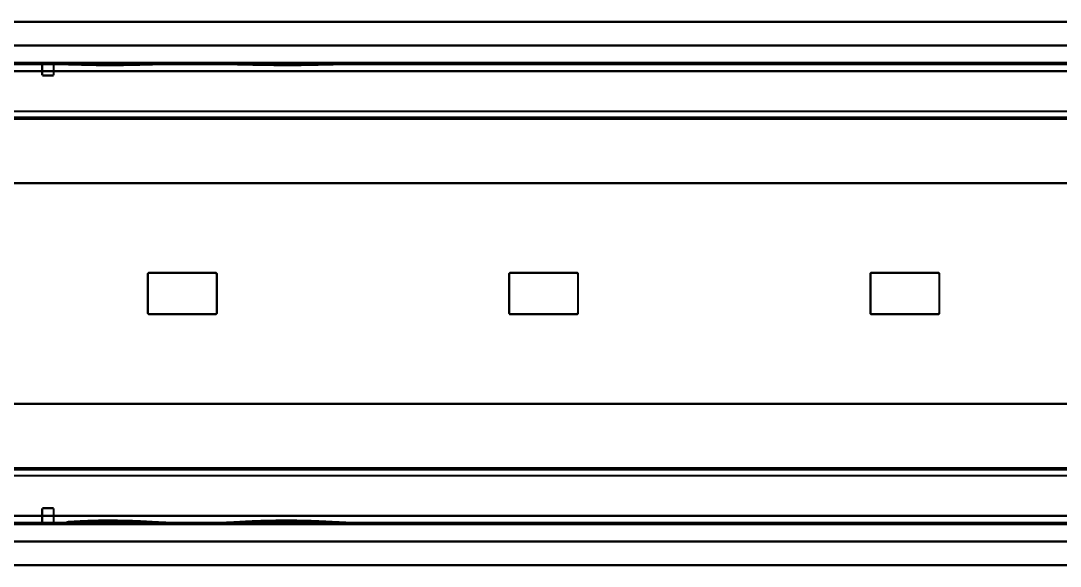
# Model space of a CAD drawing. Extents: x 0.54 to 10.46, y 0.74 to 7.76.
# Drawn here: x 4.88 to 6.489, y 2.367 to 3.211 of the extents above; entities that cross this region are included whole.
import ezdxf

# ---------------------------------------------------------------- set-up
doc = ezdxf.new("R2010")
doc.units = 0
doc.layers.get('0').update_dxf_attribs({"linetype": 'CONTINUOUS'})

msp = doc.modelspace()

# ---------------------------------------------------------------- linework, layer by layer
at = {"color": 0, "const_width": 0.00347}
for points in [[(2.3629, 3.20936), (6.77783, 3.20936)], [(2.3629, 3.17275), (6.77783, 3.17275)], [(7.72385, 3.14626), (1.41689, 3.14626)], [(4.91297, 3.14382), (4.80382, 3.14382)], [(5.01676, 3.14556), (5.00244, 3.14556), (5.00038, 3.14551), (4.98014, 3.14551), (4.97814, 3.14546), (4.96821, 3.14546), (4.96625, 3.1454), (4.9585, 3.1454), (4.9566, 3.14535), (4.95096, 3.14535), (4.94911, 3.14529), (4.94542, 3.14529), (4.94363, 3.14524), (4.93837, 3.14524), (4.93664, 3.14518), (4.93332, 3.14518), (4.93169, 3.14513), (4.93007, 3.14513), (4.92854, 3.14507), (4.92703, 3.14507), (4.92557, 3.14501), (4.9241, 3.14501), (4.92275, 3.14497), (4.92144, 3.14497), (4.92019, 3.14492), (4.91906, 3.14492), (4.91797, 3.14486), (4.91704, 3.14481), (4.91624, 3.14481), (4.91553, 3.14475), (4.91493, 3.14475), (4.91444, 3.14469), (4.91407, 3.14469), (4.91374, 3.14464), (4.91347, 3.14458), (4.91319, 3.14458), (4.91297, 3.14453)], [(4.91297, 3.14453), (4.91297, 3.14382)], [(4.91297, 3.14382), (4.91297, 3.13297)], [(4.93067, 3.14382), (4.91297, 3.14382)], [(4.93067, 3.14453), (4.93088, 3.14458), (4.93115, 3.14458), (4.93143, 3.14464), (4.93181, 3.14464), (4.93224, 3.14469), (4.93278, 3.14475), (4.93349, 3.14475), (4.93431, 3.14481), (4.93528, 3.14481), (4.93631, 3.14486), (4.9375, 3.14486), (4.93869, 3.14492), (4.94, 3.14492), (4.94129, 3.14497), (4.94412, 3.14497), (4.94558, 3.14501), (4.9471, 3.14501), (4.94868, 3.14507), (4.95025, 3.14507), (4.95188, 3.14513), (4.95518, 3.14513), (4.95687, 3.14518), (4.96029, 3.14518), (4.96208, 3.14524), (4.96744, 3.14524), (4.96929, 3.14529), (4.97672, 3.14529), (4.97857, 3.14535), (4.99197, 3.14535), (4.99393, 3.1454), (5.01742, 3.1454)], [(4.93067, 3.14382), (4.93067, 3.14453)], [(4.93067, 3.13297), (4.93067, 3.14382)], [(4.95057, 3.14382), (4.93067, 3.14382)], [(4.96343, 3.14382), (4.95057, 3.14393)], [(4.95057, 3.14393), (4.95057, 3.14382)], [(4.95057, 3.14382), (4.95057, 3.14372)], [(4.96343, 3.14382), (4.95057, 3.14382)], [(4.95057, 3.14372), (4.95372, 3.14361), (4.95535, 3.14361), (4.96007, 3.14344), (4.96169, 3.14344), (4.96485, 3.14333), (4.96647, 3.14328), (4.9681, 3.14328), (4.96972, 3.14324), (4.97131, 3.14318), (4.97299, 3.14312), (4.97624, 3.14301), (4.97792, 3.14296), (4.98118, 3.14285), (4.98286, 3.14285), (4.98622, 3.14274), (4.9879, 3.14274), (4.98958, 3.14268), (4.99126, 3.14268), (4.99294, 3.14264), (4.99468, 3.14264), (4.99636, 3.14258), (4.99978, 3.14258), (5.00146, 3.14253), (5.00489, 3.14253), (5.00662, 3.14247), (5.01178, 3.14247), (5.01351, 3.14242), (5.01693, 3.14242)], [(5.01725, 3.14333), (5.01449, 3.14333), (5.01313, 3.14339), (5.00076, 3.14339), (4.99935, 3.14344), (4.99522, 3.14344), (4.99387, 3.1435), (4.98981, 3.1435), (4.98844, 3.14356), (4.98574, 3.14356), (4.98438, 3.14361), (4.98172, 3.14361), (4.98036, 3.14367), (4.97646, 3.14367), (4.9751, 3.14372), (4.97119, 3.14372), (4.96989, 3.14378), (4.96733, 3.14378), (4.96604, 3.14382), (4.96343, 3.14382)], [(5.06853, 3.14382), (4.96343, 3.14382)], [(5.12099, 3.14453), (5.12076, 3.14458), (5.1205, 3.14464), (5.12017, 3.14464), (5.11974, 3.14469), (5.11919, 3.14475), (5.11854, 3.14481), (5.11774, 3.14481), (5.11669, 3.14486), (5.11556, 3.14486), (5.11431, 3.14492), (5.1129, 3.14497), (5.11143, 3.14497), (5.10986, 3.14501), (5.10824, 3.14501), (5.10656, 3.14507), (5.10482, 3.14507), (5.10303, 3.14513), (5.10118, 3.14513), (5.09928, 3.14518), (5.09733, 3.14518), (5.09538, 3.14524), (5.09337, 3.14524), (5.09136, 3.14529), (5.08724, 3.14529), (5.08513, 3.14535), (5.08089, 3.14535), (5.07872, 3.1454), (5.06988, 3.1454), (5.06765, 3.14546), (5.05632, 3.14546), (5.05399, 3.14551), (5.03082, 3.14551), (5.02849, 3.14556), (5.01676, 3.14556)], [(5.01693, 3.14242), (5.01899, 3.14242), (5.021, 3.14247), (5.02707, 3.14247), (5.02908, 3.14253), (5.0331, 3.14253), (5.0351, 3.14258), (5.03917, 3.14258), (5.04113, 3.14264), (5.04318, 3.14264), (5.04514, 3.14268), (5.04715, 3.14274), (5.04915, 3.14274), (5.05317, 3.14285), (5.05512, 3.14285), (5.05713, 3.1429), (5.05908, 3.14296), (5.06108, 3.14301), (5.06304, 3.14307), (5.06494, 3.14312), (5.06885, 3.14324), (5.07454, 3.14339), (5.07639, 3.14344), (5.07824, 3.14344), (5.08376, 3.14361), (5.08556, 3.14367), (5.08735, 3.14367), (5.08919, 3.14372), (5.09278, 3.14382), (5.09457, 3.14382)], [(5.06853, 3.14382), (5.06694, 3.14382), (5.06538, 3.14378), (5.06381, 3.14378), (5.06222, 3.14372), (5.05908, 3.14372), (5.05751, 3.14367), (5.05593, 3.14367), (5.05436, 3.14361), (5.05117, 3.14361), (5.04958, 3.14356), (5.04644, 3.14356), (5.04482, 3.1435), (5.04004, 3.1435), (5.03842, 3.14344), (5.03358, 3.14344), (5.03201, 3.14339), (5.02056, 3.14339), (5.01888, 3.14333), (5.01725, 3.14333)], [(5.01742, 3.1454), (5.03282, 3.1454), (5.03478, 3.14535), (5.05186, 3.14535), (5.05376, 3.14529), (5.06114, 3.14529), (5.06299, 3.14524), (5.06836, 3.14524), (5.07015, 3.14518), (5.07536, 3.14518), (5.07704, 3.14513), (5.08197, 3.14513), (5.08361, 3.14507), (5.08675, 3.14507), (5.08826, 3.14501), (5.08974, 3.14501), (5.09119, 3.14497), (5.09261, 3.14497), (5.09397, 3.14492), (5.09526, 3.14492), (5.09651, 3.14486), (5.09765, 3.14486), (5.09868, 3.14481), (5.09967, 3.14481), (5.10047, 3.14475), (5.10113, 3.14475), (5.10167, 3.14469), (5.10215, 3.14464), (5.10249, 3.14464), (5.10281, 3.14458), (5.10303, 3.14453), (5.10331, 3.14453)], [(5.10331, 3.14453), (5.10325, 3.14453), (5.10303, 3.14447), (5.10303, 3.14447), (5.10286, 3.14447), (5.10275, 3.14442), (5.10238, 3.14442), (5.10211, 3.14438), (5.10157, 3.14438), (5.10118, 3.14432), (5.10075, 3.14432), (5.10032, 3.14426), (5.09864, 3.14426), (5.09799, 3.14421), (5.09592, 3.14421), (5.09517, 3.14415), (5.09358, 3.14415), (5.09278, 3.1441), (5.09028, 3.1441), (5.08936, 3.14404), (5.08664, 3.14404), (5.08572, 3.14399), (5.08285, 3.14399), (5.08187, 3.14393), (5.07785, 3.14393), (5.07682, 3.14387), (5.07167, 3.14387), (5.07064, 3.14382), (5.06853, 3.14382)], [(5.09457, 3.14382), (5.06853, 3.14382)], [(5.09457, 3.14382), (5.0956, 3.14382), (5.09663, 3.14387), (5.09868, 3.14387), (5.09967, 3.14393), (5.10363, 3.14393), (5.1046, 3.14399), (5.1065, 3.14399), (5.10742, 3.14404), (5.11003, 3.14404), (5.11089, 3.1441), (5.11247, 3.1441), (5.11328, 3.14415), (5.1154, 3.14415), (5.11604, 3.14421), (5.11719, 3.14421), (5.11774, 3.14426), (5.11822, 3.14426), (5.11865, 3.14432), (5.11942, 3.14432), (5.11968, 3.14438), (5.12017, 3.14438), (5.12033, 3.14442), (5.1205, 3.14442), (5.12067, 3.14447), (5.12071, 3.14447), (5.12088, 3.14453), (5.12088, 3.14453)], [(5.20763, 3.14382), (5.09457, 3.14382)], [(5.17964, 3.14453), (5.17969, 3.14453), (5.17985, 3.14447), (5.17985, 3.14447), (5.1799, 3.14447), (5.18012, 3.14447), (5.18012, 3.14447), (5.18028, 3.14442), (5.18061, 3.14442), (5.18083, 3.14438), (5.18126, 3.14438), (5.18153, 3.14432), (5.18224, 3.14432), (5.18261, 3.14426), (5.18397, 3.14426), (5.18446, 3.14421), (5.1856, 3.14421), (5.18619, 3.14415), (5.18815, 3.14415), (5.18881, 3.1441), (5.19092, 3.1441), (5.19168, 3.14404), (5.19396, 3.14404), (5.19472, 3.14399), (5.19635, 3.14399), (5.19715, 3.14393), (5.20053, 3.14393), (5.20139, 3.14387), (5.20492, 3.14387), (5.20578, 3.14382), (5.20763, 3.14382)], [(5.29432, 3.14556), (5.27875, 3.14556), (5.27681, 3.14551), (5.25174, 3.14551), (5.24978, 3.14546), (5.23844, 3.14546), (5.23654, 3.1454), (5.22911, 3.1454), (5.22732, 3.14535), (5.22006, 3.14535), (5.21826, 3.14529), (5.21474, 3.14529), (5.213, 3.14524), (5.20785, 3.14524), (5.20617, 3.14518), (5.20285, 3.14518), (5.20128, 3.14513), (5.19808, 3.14513), (5.19656, 3.14507), (5.19363, 3.14507), (5.19222, 3.14501), (5.19086, 3.14501), (5.18951, 3.14497), (5.18826, 3.14492), (5.18707, 3.14492), (5.18593, 3.14486), (5.18485, 3.14486), (5.18392, 3.14481), (5.183, 3.14481), (5.18224, 3.14475), (5.18153, 3.14475), (5.18099, 3.14469), (5.1805, 3.14469), (5.18012, 3.14464), (5.17985, 3.14458), (5.17969, 3.14458)], [(5.19732, 3.14453), (5.19754, 3.14458), (5.19781, 3.14464), (5.19814, 3.14464), (5.19857, 3.14469), (5.19911, 3.14475), (5.19987, 3.14475), (5.20074, 3.14481), (5.20176, 3.14481), (5.2029, 3.14486), (5.20415, 3.14486), (5.20551, 3.14492), (5.20687, 3.14492), (5.20833, 3.14497), (5.20985, 3.14497), (5.21143, 3.14501), (5.21463, 3.14501), (5.21631, 3.14507), (5.21978, 3.14507), (5.22151, 3.14513), (5.22331, 3.14513), (5.22515, 3.14518), (5.22885, 3.14518), (5.23068, 3.14524), (5.23639, 3.14524), (5.23833, 3.14529), (5.24821, 3.14529), (5.25022, 3.14535), (5.26426, 3.14535), (5.26633, 3.1454), (5.2909, 3.1454)], [(5.2334, 3.14382), (5.23128, 3.14382), (5.23019, 3.14387), (5.227, 3.14387), (5.22592, 3.14393), (5.22174, 3.14393), (5.22071, 3.14399), (5.21669, 3.14399), (5.21571, 3.14404), (5.21192, 3.14404), (5.21104, 3.1441), (5.20839, 3.1441), (5.20757, 3.14415), (5.20518, 3.14415), (5.20443, 3.14421), (5.20307, 3.14421), (5.20242, 3.14426), (5.20117, 3.14426), (5.20063, 3.14432), (5.1996, 3.14432), (5.19917, 3.14438), (5.1984, 3.14438), (5.19814, 3.14442), (5.19792, 3.14442), (5.19769, 3.14447), (5.1976, 3.14447), (5.19754, 3.14453), (5.19738, 3.14453), (5.19738, 3.14453)], [(5.20763, 3.14382), (5.21251, 3.14372), (5.215, 3.14361), (5.21744, 3.14356), (5.22244, 3.14344), (5.22488, 3.14339), (5.22743, 3.14333), (5.22987, 3.14328), (5.23242, 3.14324), (5.23492, 3.14318), (5.24511, 3.14296), (5.24772, 3.1429), (5.25028, 3.14285), (5.25293, 3.14285), (5.25553, 3.14279), (5.25819, 3.14274), (5.26079, 3.14274), (5.26346, 3.14268), (5.26617, 3.14264), (5.26882, 3.14264), (5.27149, 3.14258), (5.27419, 3.14258), (5.27692, 3.14253), (5.27957, 3.14253), (5.28228, 3.14247), (5.285, 3.14247), (5.28771, 3.14242), (5.29042, 3.14242)], [(5.2334, 3.14382), (5.20763, 3.14382)], [(5.23275, 3.14492), (5.22157, 3.14481)], [(5.22157, 3.14481), (5.35878, 3.14393)], [(5.38542, 3.14399), (5.23275, 3.14492)], [(5.28999, 3.14333), (5.28814, 3.14339), (5.27729, 3.14339), (5.2755, 3.14344), (5.26828, 3.14344), (5.2665, 3.1435), (5.26118, 3.1435), (5.25944, 3.14356), (5.25592, 3.14356), (5.25418, 3.14361), (5.25065, 3.14361), (5.24892, 3.14367), (5.2455, 3.14367), (5.24376, 3.14372), (5.24029, 3.14372), (5.23856, 3.14378), (5.23687, 3.14378), (5.23514, 3.14382), (5.2334, 3.14382)], [(5.3475, 3.14382), (5.2334, 3.14382)], [(5.3475, 3.14382), (5.34472, 3.14382), (5.34337, 3.14378), (5.34056, 3.14378), (5.33919, 3.14372), (5.33643, 3.14372), (5.33501, 3.14367), (5.33078, 3.14367), (5.32937, 3.14361), (5.3265, 3.14361), (5.32503, 3.14356), (5.32075, 3.14356), (5.31928, 3.1435), (5.31635, 3.1435), (5.31489, 3.14344), (5.30903, 3.14344), (5.30757, 3.14339), (5.29292, 3.14339), (5.29144, 3.14333), (5.28999, 3.14333)], [(5.29042, 3.14242), (5.29258, 3.14242), (5.29471, 3.14247), (5.30333, 3.14247), (5.3055, 3.14253), (5.30979, 3.14253), (5.3119, 3.14258), (5.31407, 3.14258), (5.31619, 3.14264), (5.31836, 3.14264), (5.32053, 3.14268), (5.32264, 3.14274), (5.32476, 3.14274), (5.329, 3.14285), (5.33117, 3.1429), (5.33322, 3.14296), (5.33535, 3.14296), (5.33746, 3.14307), (5.33951, 3.14307), (5.34571, 3.14324), (5.34771, 3.14328), (5.34978, 3.14328), (5.35781, 3.1435), (5.35975, 3.14356), (5.36176, 3.14361), (5.36372, 3.14361), (5.36572, 3.14367), (5.36768, 3.14372), (5.36968, 3.14378), (5.37164, 3.14382), (5.37364, 3.14382)], [(5.29096, 3.1454), (5.3106, 3.1454), (5.31239, 3.14535), (5.32997, 3.14535), (5.33171, 3.14529), (5.34033, 3.14529), (5.34201, 3.14524), (5.34874, 3.14524), (5.35042, 3.14518), (5.35531, 3.14518), (5.35693, 3.14513), (5.36317, 3.14513), (5.36475, 3.14507), (5.36774, 3.14507), (5.36919, 3.14501), (5.37201, 3.14501), (5.37337, 3.14497), (5.37472, 3.14497), (5.37608, 3.14492), (5.37853, 3.14492), (5.37967, 3.14486), (5.38075, 3.14481), (5.38167, 3.14481), (5.38249, 3.14475), (5.38319, 3.14475), (5.38374, 3.14469), (5.38422, 3.14469), (5.3846, 3.14464), (5.38493, 3.14464), (5.38519, 3.14458), (5.38542, 3.14458)], [(5.40315, 3.14458), (5.40289, 3.14464), (5.40256, 3.14464), (5.40213, 3.14469), (5.40158, 3.14475), (5.40088, 3.14481), (5.40001, 3.14481), (5.39893, 3.14486), (5.39768, 3.14486), (5.39632, 3.14492), (5.39486, 3.14497), (5.39328, 3.14497), (5.3916, 3.14501), (5.38992, 3.14501), (5.38813, 3.14507), (5.38629, 3.14507), (5.38444, 3.14513), (5.38249, 3.14513), (5.38053, 3.14518), (5.37853, 3.14518), (5.37651, 3.14524), (5.3724, 3.14524), (5.37028, 3.14529), (5.36604, 3.14529), (5.36388, 3.14535), (5.35949, 3.14535), (5.35726, 3.1454), (5.35053, 3.1454), (5.34825, 3.14546), (5.33442, 3.14546), (5.33208, 3.14551), (5.30621, 3.14551), (5.30382, 3.14556), (5.29432, 3.14556)], [(5.35878, 3.14393), (5.3475, 3.14382)], [(5.37364, 3.14382), (5.3475, 3.14382)], [(5.37364, 3.14382), (5.38542, 3.14399)], [(7.72385, 3.14382), (5.37364, 3.14382)], [(5.38542, 3.14458), (5.40315, 3.14458)], [(4.91297, 3.13297), (1.41689, 3.13297)], [(4.91297, 3.13297), (4.91297, 3.12657)], [(4.93067, 3.13297), (4.91297, 3.13297)], [(4.91297, 3.12657), (4.93067, 3.12657)], [(4.93067, 3.12657), (4.93067, 3.13297)], [(7.72385, 3.13297), (4.93067, 3.13297)], [(1.41689, 3.0709), (7.72385, 3.0709)], [(1.41689, 3.06119), (7.72385, 3.06119)], [(7.71967, 3.06011), (1.42106, 3.06011)], [(7.71967, 3.05903), (1.42106, 3.05903)], [(1.42106, 2.95969), (7.71967, 2.95969)], [(5.0785, 2.8209), (5.07796, 2.8209), (5.07639, 2.81933), (5.07639, 2.81879)], [(5.07639, 2.81879), (5.07639, 2.759)], [(5.0785, 2.8209), (5.18099, 2.8209)], [(5.18317, 2.81879), (5.18317, 2.81933), (5.18153, 2.8209), (5.18099, 2.8209)], [(5.18317, 2.81879), (5.18317, 2.759)], [(5.63792, 2.8209), (5.63737, 2.8209), (5.63579, 2.81933), (5.63579, 2.81879)], [(5.63579, 2.81879), (5.63579, 2.759)], [(5.63792, 2.8209), (5.7404, 2.8209)], [(5.74251, 2.81879), (5.74251, 2.81933), (5.74089, 2.8209), (5.7404, 2.8209)], [(5.74251, 2.81879), (5.74251, 2.759)], [(6.19732, 2.8209), (6.19678, 2.8209), (6.19521, 2.81933), (6.19521, 2.81879)], [(6.19521, 2.81879), (6.19521, 2.759)], [(6.19732, 2.8209), (6.29981, 2.8209)], [(6.30192, 2.81879), (6.30192, 2.81933), (6.30029, 2.8209), (6.29981, 2.8209)], [(6.30192, 2.81879), (6.30192, 2.759)], [(5.07639, 2.759), (5.07639, 2.75846), (5.07796, 2.75683), (5.0785, 2.75683)], [(5.0785, 2.75683), (5.18099, 2.75683)], [(5.18099, 2.75683), (5.18153, 2.75683), (5.18317, 2.75846), (5.18317, 2.759)], [(5.63579, 2.759), (5.63579, 2.75846), (5.63737, 2.75683), (5.63792, 2.75683)], [(5.63792, 2.75683), (5.7404, 2.75683)], [(5.7404, 2.75683), (5.74089, 2.75683), (5.74251, 2.75846), (5.74251, 2.759)], [(6.19521, 2.759), (6.19521, 2.75846), (6.19678, 2.75683), (6.19732, 2.75683)], [(6.19732, 2.75683), (6.29981, 2.75683)], [(6.29981, 2.75683), (6.30029, 2.75683), (6.30192, 2.75846), (6.30192, 2.759)], [(7.71967, 2.61806), (1.42106, 2.61806)], [(7.72385, 2.51654), (1.41689, 2.51654)], [(1.42106, 2.51872), (7.71967, 2.51872)], [(1.42106, 2.51764), (7.71967, 2.51764)], [(7.72385, 2.50683), (1.41689, 2.50683)], [(4.91297, 2.44476), (1.41689, 2.44476)], [(4.93067, 2.45649), (4.91297, 2.45649)], [(4.91297, 2.45649), (4.91297, 2.44476)], [(4.93067, 2.44476), (4.91297, 2.44476)], [(4.91297, 2.44476), (4.91297, 2.43392)], [(4.93067, 2.44476), (4.93067, 2.45649)], [(7.72385, 2.44476), (4.93067, 2.44476)], [(4.93067, 2.43392), (4.93067, 2.44476)], [(7.72385, 2.43147), (1.41689, 2.43147)], [(4.91297, 2.43392), (4.81912, 2.43392)], [(4.93067, 2.43392), (4.91297, 2.43392)], [(4.91297, 2.43392), (4.91297, 2.43349)], [(4.91297, 2.43349), (4.91325, 2.43343), (4.9139, 2.43332), (4.91433, 2.43326), (4.91482, 2.43326), (4.91547, 2.43321), (4.91624, 2.43317), (4.91721, 2.43317), (4.91829, 2.43311), (4.91954, 2.43311), (4.9209, 2.43306), (4.92236, 2.433), (4.92389, 2.433), (4.92551, 2.43294), (4.92719, 2.43294), (4.92893, 2.43289), (4.93072, 2.43283), (4.93257, 2.43283), (4.93446, 2.43278), (4.93832, 2.43278), (4.94032, 2.43272), (4.94233, 2.43272), (4.94439, 2.43267), (4.94862, 2.43267), (4.95074, 2.43261), (4.95942, 2.43261), (4.96158, 2.43257), (4.96826, 2.43257), (4.97054, 2.43251), (4.98193, 2.43251), (4.98421, 2.43246), (5.01676, 2.43246)], [(5.08919, 2.43392), (4.93067, 2.43392)], [(4.93067, 2.43349), (4.93067, 2.43392)], [(5.01742, 2.43257), (5.01546, 2.43257), (5.01351, 2.43261), (4.98628, 2.43261), (4.98438, 2.43267), (4.97488, 2.43267), (4.97304, 2.43272), (4.9675, 2.43272), (4.96571, 2.43278), (4.96035, 2.43278), (4.95861, 2.43283), (4.95524, 2.43283), (4.95356, 2.43289), (4.94868, 2.43289), (4.94715, 2.43294), (4.94564, 2.43294), (4.94417, 2.433), (4.94271, 2.433), (4.94135, 2.43306), (4.93869, 2.43306), (4.93744, 2.43311), (4.93631, 2.43311), (4.93528, 2.43317), (4.93435, 2.43321), (4.93354, 2.43321), (4.93289, 2.43326), (4.93235, 2.43332), (4.93186, 2.43332), (4.93147, 2.43338), (4.93121, 2.43338), (4.93093, 2.43343), (4.93067, 2.43343)], [(5.01693, 2.43744), (5.01519, 2.43739), (5.00836, 2.43739), (5.00667, 2.43733), (5.00325, 2.43733), (5.00151, 2.43728), (4.99983, 2.43728), (4.9981, 2.43722), (4.99642, 2.43722), (4.99468, 2.43718), (4.98964, 2.43701), (4.9879, 2.43696), (4.98622, 2.4369), (4.9846, 2.43685), (4.98292, 2.43674), (4.98122, 2.43668), (4.9796, 2.43664), (4.97792, 2.43658), (4.97629, 2.43647), (4.97467, 2.43642), (4.97304, 2.43631), (4.9714, 2.43625), (4.96815, 2.43604), (4.96658, 2.43599), (4.96496, 2.43593), (4.96332, 2.43582), (4.96175, 2.43571), (4.96013, 2.4356), (4.95856, 2.43554), (4.95697, 2.43544), (4.95535, 2.43533), (4.95378, 2.43528), (4.95221, 2.43517), (4.95057, 2.43506)], [(4.95057, 2.43414), (4.95215, 2.43419), (4.95367, 2.43425), (4.95524, 2.43431), (4.95676, 2.43435), (4.96463, 2.43463), (4.96625, 2.43468), (4.96783, 2.43479), (4.97271, 2.43494), (4.97607, 2.43506), (4.97771, 2.43511), (4.97939, 2.43522), (4.98443, 2.43539), (4.98617, 2.43544), (4.98785, 2.43544), (4.98953, 2.43549), (4.99126, 2.43554), (4.993, 2.43554), (4.99468, 2.4356), (4.99642, 2.4356), (4.99815, 2.43565), (5.00163, 2.43565), (5.00331, 2.43571), (5.00504, 2.43571), (5.00678, 2.43576), (5.01204, 2.43576), (5.01378, 2.43582), (5.01725, 2.43582)], [(4.95057, 2.43506), (4.95057, 2.43414)], [(5.01676, 2.43246), (5.04937, 2.43246), (5.05138, 2.43251), (5.06337, 2.43251), (5.06538, 2.43257), (5.07319, 2.43257), (5.07508, 2.43261), (5.08078, 2.43261), (5.08268, 2.43267), (5.08822, 2.43267), (5.09, 2.43272), (5.09358, 2.43272), (5.09532, 2.43278), (5.09874, 2.43278), (5.10042, 2.43283), (5.10363, 2.43283), (5.10519, 2.43289), (5.10672, 2.43289), (5.10824, 2.43294), (5.10969, 2.43294), (5.11106, 2.433), (5.11236, 2.43306), (5.11361, 2.43306), (5.11481, 2.43311), (5.11589, 2.43311), (5.11681, 2.43317), (5.11762, 2.43317), (5.11838, 2.43321), (5.11893, 2.43326), (5.11942, 2.43326), (5.11985, 2.43332), (5.12017, 2.43332), (5.1205, 2.43338), (5.12076, 2.43343), (5.12099, 2.43343)], [(5.11003, 2.43392), (5.10807, 2.43403), (5.10618, 2.43408), (5.10422, 2.43419), (5.10226, 2.43425), (5.10032, 2.43435), (5.09831, 2.4344), (5.09631, 2.43451), (5.09424, 2.43463), (5.09, 2.43485), (5.08783, 2.43494), (5.08561, 2.43511), (5.08333, 2.43522), (5.08106, 2.43539), (5.07639, 2.4356), (5.07161, 2.43593), (5.06922, 2.43604), (5.06679, 2.43614), (5.06435, 2.43631), (5.0619, 2.43642), (5.0594, 2.43653), (5.05697, 2.43664), (5.05447, 2.43668), (5.04949, 2.4369), (5.0345, 2.43722), (5.03201, 2.43722), (5.02946, 2.43728), (5.02696, 2.43733), (5.02447, 2.43733), (5.02197, 2.43739), (5.01942, 2.43739), (5.01693, 2.43744)], [(5.01725, 2.43582), (5.02106, 2.43582), (5.023, 2.43576), (5.02681, 2.43576), (5.02869, 2.43571), (5.03065, 2.43571), (5.03256, 2.43565), (5.03444, 2.43565), (5.03635, 2.4356), (5.03825, 2.4356), (5.04015, 2.43554), (5.04204, 2.43554), (5.04775, 2.43539), (5.04958, 2.43533), (5.05149, 2.43528), (5.05333, 2.43517), (5.05524, 2.43511), (5.05707, 2.43506), (5.05892, 2.43494), (5.06071, 2.4349), (5.06256, 2.43485), (5.06435, 2.43479), (5.06614, 2.43468), (5.06793, 2.43463), (5.06967, 2.43451), (5.07314, 2.4344), (5.07818, 2.43425), (5.07981, 2.43419), (5.0861, 2.43397), (5.08768, 2.43397), (5.08919, 2.43392)], [(5.10331, 2.43343), (5.10303, 2.43343), (5.10249, 2.43332), (5.10211, 2.43332), (5.10167, 2.43326), (5.10107, 2.43326), (5.10042, 2.43321), (5.09961, 2.43317), (5.09765, 2.43317), (5.09646, 2.43311), (5.09526, 2.43311), (5.09397, 2.43306), (5.09256, 2.43306), (5.09119, 2.433), (5.08974, 2.433), (5.08826, 2.43294), (5.08518, 2.43294), (5.08361, 2.43289), (5.08197, 2.43289), (5.08035, 2.43283), (5.07699, 2.43283), (5.07525, 2.43278), (5.06999, 2.43278), (5.06825, 2.43272), (5.06288, 2.43272), (5.06104, 2.43267), (5.05181, 2.43267), (5.04997, 2.43261), (5.03288, 2.43261), (5.03093, 2.43257), (5.01742, 2.43257)], [(5.11003, 2.43392), (5.08919, 2.43392)], [(5.08919, 2.43392), (5.09039, 2.43392), (5.09099, 2.43386), (5.09381, 2.43386), (5.09435, 2.43381), (5.0964, 2.43381), (5.0969, 2.43375), (5.09868, 2.43375), (5.09907, 2.43371), (5.10015, 2.43371), (5.10047, 2.43365), (5.10146, 2.43365), (5.10167, 2.4336), (5.10238, 2.4336), (5.10249, 2.43354), (5.10254, 2.43354), (5.10275, 2.43354), (5.10275, 2.43354), (5.10297, 2.43349), (5.10303, 2.43349), (5.10319, 2.43349), (5.10319, 2.43349)], [(5.19157, 2.43392), (5.11003, 2.43392)], [(5.12099, 2.43343), (5.12093, 2.43349), (5.12076, 2.43349), (5.12076, 2.43349), (5.12076, 2.43349), (5.12061, 2.43354), (5.12061, 2.43354), (5.1205, 2.43354), (5.12033, 2.43354), (5.12033, 2.43354), (5.12017, 2.4336), (5.11968, 2.4336), (5.11951, 2.43365), (5.11903, 2.43365), (5.11876, 2.43371), (5.11778, 2.43371), (5.11735, 2.43375), (5.11604, 2.43375), (5.11556, 2.43381), (5.11404, 2.43381), (5.11344, 2.43386), (5.11176, 2.43386), (5.11117, 2.43392), (5.11003, 2.43392)], [(5.17964, 2.43343), (5.17996, 2.43338), (5.18033, 2.43338), (5.18072, 2.43332), (5.18115, 2.43326), (5.18169, 2.43326), (5.18229, 2.43321), (5.18306, 2.43317), (5.18392, 2.43317), (5.18494, 2.43311), (5.18608, 2.43311), (5.18739, 2.43306), (5.18881, 2.43306), (5.19026, 2.433), (5.19185, 2.433), (5.19347, 2.43294), (5.19515, 2.43294), (5.19683, 2.43289), (5.19857, 2.43283), (5.20215, 2.43283), (5.204, 2.43278), (5.20768, 2.43278), (5.20958, 2.43272), (5.21349, 2.43272), (5.21544, 2.43267), (5.2194, 2.43267), (5.2214, 2.43261), (5.22754, 2.43261), (5.2296, 2.43257), (5.24007, 2.43257), (5.24224, 2.43251), (5.2551, 2.43251), (5.25726, 2.43246), (5.29432, 2.43246)], [(5.19157, 2.43392), (5.19026, 2.43392), (5.18967, 2.43386), (5.18782, 2.43386), (5.18722, 2.43381), (5.18554, 2.43381), (5.18506, 2.43375), (5.18408, 2.43375), (5.18365, 2.43371), (5.18246, 2.43371), (5.18213, 2.43365), (5.18132, 2.43365), (5.1811, 2.4336), (5.18056, 2.4336), (5.18039, 2.43354), (5.18024, 2.43354), (5.18024, 2.43354), (5.17996, 2.43349), (5.17996, 2.43349), (5.1799, 2.43349), (5.17974, 2.43349), (5.17974, 2.43349)], [(5.29042, 2.43744), (5.28819, 2.43739), (5.28375, 2.43739), (5.28153, 2.43733), (5.27935, 2.43733), (5.27713, 2.43728), (5.2749, 2.43728), (5.27268, 2.43722), (5.27051, 2.43722), (5.26828, 2.43718), (5.26606, 2.43718), (5.26389, 2.43713), (5.26167, 2.43707), (5.25732, 2.43696), (5.2551, 2.4369), (5.25293, 2.43685), (5.25076, 2.43674), (5.24642, 2.43664), (5.24431, 2.43653), (5.24214, 2.43647), (5.23996, 2.43636), (5.23574, 2.43614), (5.23356, 2.43604), (5.22933, 2.43582), (5.22726, 2.43571), (5.22515, 2.43554), (5.21897, 2.43522), (5.21696, 2.43511), (5.2111, 2.43479), (5.20921, 2.43468), (5.20736, 2.43463), (5.20551, 2.43451), (5.20372, 2.4344), (5.20193, 2.43435), (5.20019, 2.43425), (5.1984, 2.43419), (5.19672, 2.43414), (5.19499, 2.43408), (5.19325, 2.43397), (5.19157, 2.43392)], [(5.21251, 2.43392), (5.19157, 2.43392)], [(5.19732, 2.43343), (5.19732, 2.43349), (5.1976, 2.43349), (5.1976, 2.43349), (5.19764, 2.43349), (5.19781, 2.43349), (5.19781, 2.43349), (5.19781, 2.43354), (5.19808, 2.43354), (5.19808, 2.43354), (5.1984, 2.43354), (5.19857, 2.4336), (5.19917, 2.4336), (5.19938, 2.43365), (5.20019, 2.43365), (5.20053, 2.43371), (5.20199, 2.43371), (5.20242, 2.43375), (5.20432, 2.43375), (5.20486, 2.43381), (5.20703, 2.43381), (5.20763, 2.43386), (5.21061, 2.43386), (5.21126, 2.43392), (5.21251, 2.43392)], [(5.29096, 2.43257), (5.2889, 2.43257), (5.28683, 2.43261), (5.25629, 2.43261), (5.25424, 2.43267), (5.24431, 2.43267), (5.24235, 2.43272), (5.23654, 2.43272), (5.2346, 2.43278), (5.22894, 2.43278), (5.22711, 2.43283), (5.22347, 2.43283), (5.22168, 2.43289), (5.21642, 2.43289), (5.21474, 2.43294), (5.21311, 2.43294), (5.21149, 2.433), (5.20833, 2.433), (5.20687, 2.43306), (5.20546, 2.43306), (5.2041, 2.43311), (5.2029, 2.43311), (5.20176, 2.43317), (5.20085, 2.43321), (5.20003, 2.43321), (5.19938, 2.43326), (5.19883, 2.43332), (5.19835, 2.43332), (5.19797, 2.43338), (5.19764, 2.43343), (5.19732, 2.43343)], [(5.21251, 2.43392), (5.22119, 2.43419), (5.22299, 2.43425), (5.22472, 2.43431), (5.22651, 2.4344), (5.23008, 2.43451), (5.23747, 2.43474), (5.23936, 2.43479), (5.24132, 2.4349), (5.24322, 2.43494), (5.24713, 2.43506), (5.24914, 2.43511), (5.25108, 2.43522), (5.2551, 2.43533), (5.25717, 2.43539), (5.25917, 2.43544), (5.26329, 2.43554), (5.26531, 2.43554), (5.27149, 2.43571), (5.27354, 2.43571), (5.27561, 2.43576), (5.27767, 2.43576), (5.27974, 2.43582), (5.28999, 2.43582)], [(5.34082, 2.43392), (5.21251, 2.43392)], [(5.34082, 2.43392), (5.22157, 2.43317)], [(5.22157, 2.43317), (5.23275, 2.43306)], [(5.23275, 2.43306), (5.37354, 2.43392)], [(5.28999, 2.43582), (5.29889, 2.43582), (5.30067, 2.43576), (5.30425, 2.43576), (5.30604, 2.43571), (5.30957, 2.43571), (5.31136, 2.43565), (5.31315, 2.43565), (5.31494, 2.4356), (5.31668, 2.43554), (5.31847, 2.43554), (5.32021, 2.43549), (5.322, 2.43544), (5.32374, 2.43544), (5.32894, 2.43528), (5.33231, 2.43517), (5.33404, 2.43511), (5.3374, 2.435), (5.33903, 2.43494), (5.34239, 2.43485), (5.34403, 2.43474), (5.34571, 2.43468), (5.34896, 2.43457), (5.35058, 2.43446), (5.35226, 2.4344), (5.35878, 2.43419)], [(5.38542, 2.43408), (5.38368, 2.43414), (5.38194, 2.43425), (5.38021, 2.43431), (5.37847, 2.4344), (5.37674, 2.43446), (5.37315, 2.43468), (5.37136, 2.43474), (5.36957, 2.43485), (5.36774, 2.4349), (5.36589, 2.435), (5.36019, 2.43533), (5.35824, 2.43544), (5.35628, 2.43549), (5.35428, 2.4356), (5.35232, 2.43571), (5.34631, 2.43604), (5.34429, 2.43608), (5.34224, 2.43619), (5.34022, 2.43631), (5.33817, 2.43642), (5.33615, 2.43647), (5.3341, 2.43658), (5.33203, 2.43664), (5.32997, 2.43674), (5.32585, 2.43685), (5.32383, 2.43696), (5.32172, 2.43701), (5.3176, 2.43713), (5.31549, 2.43713), (5.31136, 2.43722), (5.30925, 2.43722), (5.30718, 2.43728), (5.30507, 2.43728), (5.303, 2.43733), (5.29878, 2.43733), (5.29671, 2.43739), (5.29254, 2.43739), (5.29042, 2.43744)], [(5.38542, 2.43343), (5.3851, 2.43338), (5.38471, 2.43332), (5.38428, 2.43332), (5.38374, 2.43326), (5.38314, 2.43321), (5.38243, 2.43321), (5.38157, 2.43317), (5.38053, 2.43317), (5.37939, 2.43311), (5.37804, 2.43311), (5.37668, 2.43306), (5.37517, 2.43306), (5.37364, 2.433), (5.37039, 2.433), (5.36871, 2.43294), (5.36703, 2.43294), (5.36529, 2.43289), (5.36182, 2.43289), (5.36003, 2.43283), (5.35639, 2.43283), (5.35454, 2.43278), (5.35081, 2.43278), (5.3489, 2.43272), (5.34125, 2.43272), (5.33931, 2.43267), (5.32943, 2.43267), (5.32742, 2.43261), (5.30931, 2.43261), (5.30724, 2.43257), (5.29096, 2.43257)], [(5.29432, 2.43246), (5.32736, 2.43246), (5.32969, 2.43251), (5.34131, 2.43251), (5.34358, 2.43257), (5.35265, 2.43257), (5.35493, 2.43261), (5.35938, 2.43261), (5.36154, 2.43267), (5.36806, 2.43267), (5.37017, 2.43272), (5.37435, 2.43272), (5.37636, 2.43278), (5.38037, 2.43278), (5.38238, 2.43283), (5.38428, 2.43283), (5.38618, 2.43289), (5.38803, 2.43289), (5.38986, 2.43294), (5.3916, 2.43294), (5.39333, 2.433), (5.39492, 2.43306), (5.39638, 2.43306), (5.39768, 2.43311), (5.39882, 2.43317), (5.39979, 2.43317), (5.40061, 2.43321), (5.40126, 2.43326), (5.40181, 2.43326), (5.40229, 2.43332), (5.40272, 2.43338), (5.4031, 2.43343)], [(5.34082, 2.43392), (5.35878, 2.43419)], [(5.37354, 2.43392), (5.34082, 2.43392)], [(5.37354, 2.43392), (5.38542, 2.43408)], [(7.72385, 2.43392), (5.37354, 2.43392)], [(5.40315, 2.43343), (5.38542, 2.43343)], [(6.77783, 2.405), (2.3629, 2.405)], [(6.77783, 2.36843), (2.3629, 2.36843)]]:
    msp.add_lwpolyline(points, dxfattribs=at)

doc.saveas('drawing.dxf')
